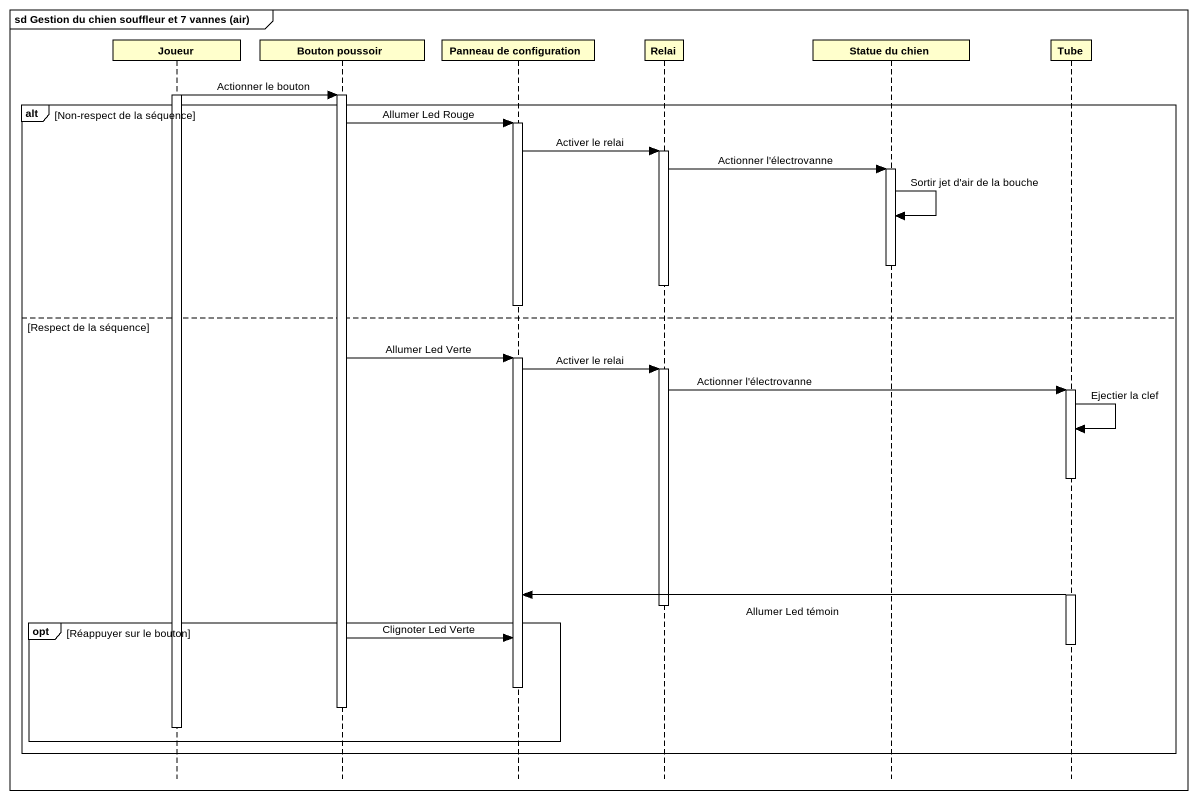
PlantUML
@startuml
mainframe sd Gestion du chien souffleur et 7 vannes (air)
hide footbox
participant Joueur
participant "Bouton poussoir" as Bouton_poussoir
participant "Panneau de configuration" as Panneau_de_configuration
participant Relai
participant "Statue du chien" as Statue_du_chien
participant Tube

activate Joueur
Joueur -> Bouton_poussoir : Actionner le bouton
activate Bouton_poussoir
alt Non-respect de la séquence
  Bouton_poussoir -> Panneau_de_configuration : Allumer Led Rouge
  activate Panneau_de_configuration
  Panneau_de_configuration -> Relai : Activer le relai
  activate Relai
  Relai -> Statue_du_chien : Actionner l'électrovanne
  activate Statue_du_chien
  Statue_du_chien -> Statue_du_chien : Sortir jet d'air de la bouche
  deactivate Statue_du_chien
  deactivate Relai
  deactivate Panneau_de_configuration
else Respect de la séquence
  Bouton_poussoir -> Panneau_de_configuration : Allumer Led Verte
  activate Panneau_de_configuration
  Panneau_de_configuration -> Relai : Activer le relai
  activate Relai
  Relai -> Tube : Actionner l'électrovanne
  activate Tube
  Tube -> Tube : Ejectier la clef
  Tube -> Panneau_de_configuration : Allumer Led témoin
  deactivate Relai
  opt Réappuyer sur le bouton
    Bouton_poussoir -> Panneau_de_configuration : Clignoter Led Verte
    deactivate Tube
    deactivate Panneau_de_configuration
    deactivate Bouton_poussoir
    deactivate Joueur
  end
end
@enduml
